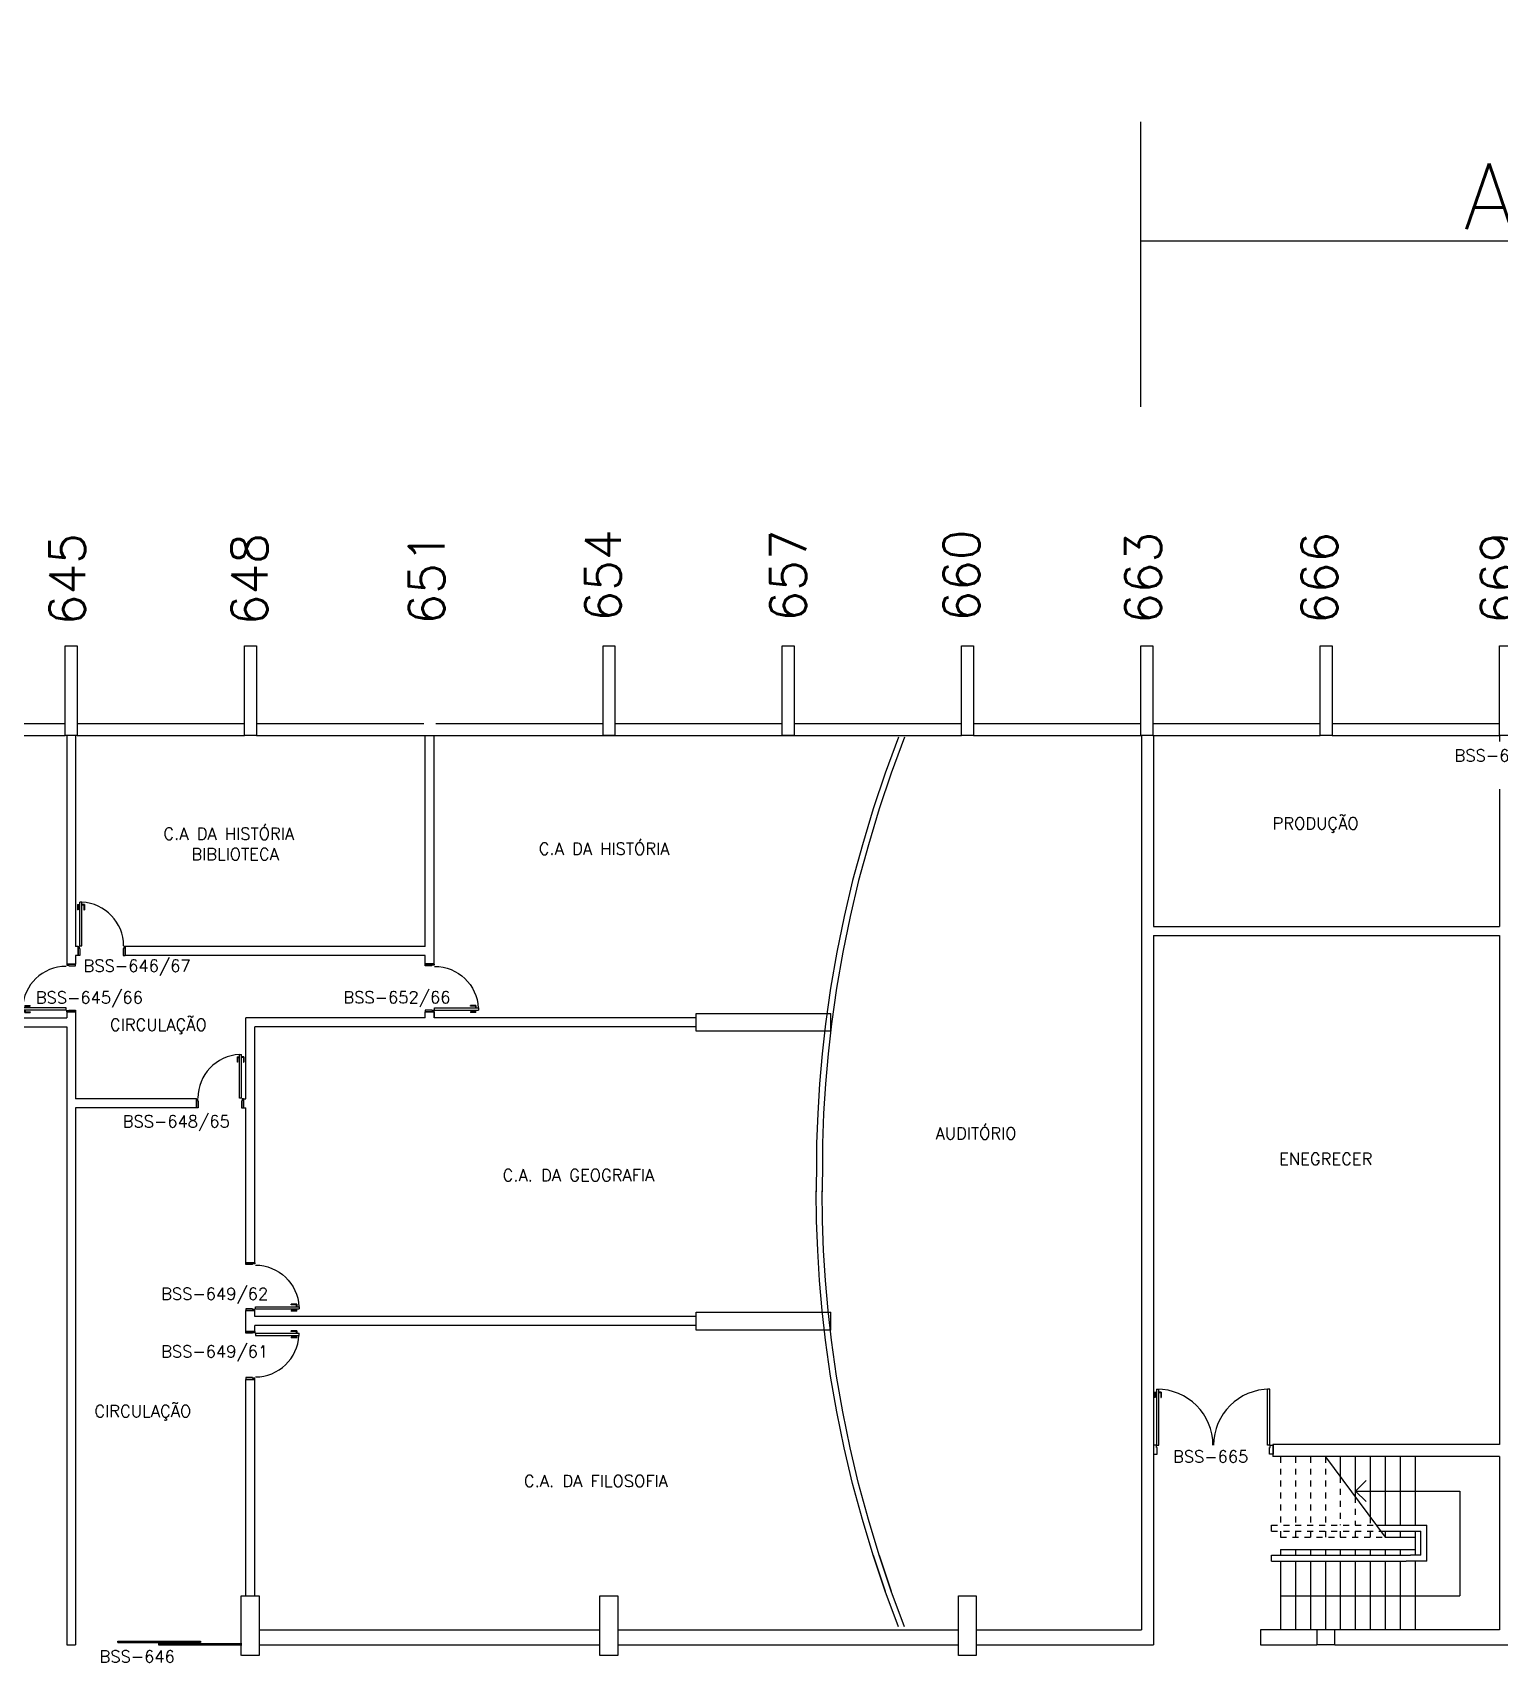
# Model space of a CAD drawing. Extents: x 0 to 244, y -71 to 76.
# Drawn here: x 176.43 to 200.98, y -0.3 to 26.98 of the extents above; entities that cross this region are included whole.
import ezdxf

# ---------------------------------------------------------------- set-up
doc = ezdxf.new("R2010")
doc.units = 0
doc.header["$LTSCALE"] = 0.01
doc.header["$MEASUREMENT"] = 0
doc.header["$PDMODE"] = 98
doc.linetypes.add('HIDDEN2', pattern=[0.1875, 0.125, -0.0625])
doc.layers.get('0').update_dxf_attribs({"linetype": 'CONTINUOUS'})
doc.layers.get('DEFPOINTS').update_dxf_attribs({"linetype": 'CONTINUOUS'})
for name, color, linetype in [('ALV', 2, 'CONTINUOUS'), ('ESC', 1, 'CONTINUOUS'), ('ESQ', 1, 'CONTINUOUS'), ('ESTR', 3, 'CONTINUOUS'), ('NOPILAR1', 2, 'CONTINUOUS'), ('TEXTO', 2, 'CONTINUOUS'), ('TEXTO-ENDEREÇO', 2, 'CONTINUOUS'), ('TXT-END-EXTERNO', 2, 'CONTINUOUS')]:
    doc.layers.add(name, color=color, linetype=linetype)
doc.layers.get('0').freeze()
doc.styles.add('1', font='romans.shx')
doc.styles.add('NOPILAR', font='simplex.shx', dxfattribs={"height": 0.6})
doc.styles.add('UNB-100', font='simplex.shx', dxfattribs={"height": 0.2})
doc.styles.add('UNB-100-1', font='simplex.shx', dxfattribs={"height": 0.2})
doc.dimstyles.new('1-600', dxfattribs={"dimtxt": 1.1, "dimasz": 2.5, "dimexe": 2, "dimexo": 4, "dimgap": 0.2, "dimtad": 1, "dimdec": 0, "dimzin": 4, "dimdsep": 46, "dimlunit": 6, "dimtxsty": '1', "dimblk1": 'NONE', "dimblk2": 'NONE', "dimsah": 1, "dimcen": 0, "dimclrd": 2, "dimclre": 2, "dimclrt": 2, "dimadec": 0, "dimazin": 0, "dimtfac": 1, "dimtdec": 0, "dimtmove": 2, "dimatfit": 3, "dimldrblk": 'NONE', "dimfxl": 1, "dimtolj": 1, "dimtzin": 0, "dimarcsym": 0})

# ---------------------------------------------------------------- blocks, each defined once
blk = doc.blocks.new('PILAR-SSN')
blk.add_lwpolyline([(0.2, 0), (0.2, -1.5), (0, -1.5), (0, 0)], close=True)
blk = doc.blocks.new('PE80-SSN')
at = {"color": 2}
for p, q in [((0.075, 0), (-0.075, 0)), ((-0.075, -0.03), (-0.075, 0)), ((0.075, 0), (0.075, -0.02)), ((0.04, -0.03), (-0.075, -0.03)), ((0.075, -0.02), (0.04, -0.02)), ((0.04, -0.03), (0.04, -0.02)), ((0.085, -0.03), (0.817, -0.03)), ((0.085, -0.03), (0.085, -0.065)), ((0.085, -0.065), (0.817, -0.065)), ((0.817, -0.065), (0.817, -0.03))]:
    blk.add_line(p, q, dxfattribs=at)
at = {"color": 1}
for p, q in [((0.777, 0.01), (0.687, 0.01)), ((0.687, 0), (0.687, 0.01)), ((0.777, 0.01), (0.777, -0.03)), ((0.767, 0), (0.687, 0)), ((0.767, -0.095), (0.687, -0.095)), ((0.687, -0.095), (0.687, -0.105)), ((0.777, -0.105), (0.687, -0.105)), ((0.767, 0), (0.767, -0.03)), ((0.767, -0.095), (0.767, -0.065)), ((0.777, -0.105), (0.777, -0.065))]:
    blk.add_line(p, q, dxfattribs=at)
for p, q in [((0.04, -0.771), (-0.075, -0.771)), ((-0.075, -0.771), (-0.075, -0.801)), ((0.075, -0.801), (-0.075, -0.801)), ((0.075, -0.802), (-0.075, -0.802)), ((0.04, -0.771), (0.04, -0.781)), ((0.075, -0.781), (0.04, -0.781)), ((0.075, -0.801), (0.075, -0.781))]:
    blk.add_line(p, q)
blk.add_arc((0.085, -0.03), 0.731, 270, 357.3429, dxfattribs=at)
blk = doc.blocks.new('PISOANF-SSN')
for p, q in [((0, 0), (-0.224, -0.6)), ((-0.224, -0.6), (-0.427, -1.2)), ((-0.427, -1.2), (-0.603, -1.8)), ((-0.603, -1.8), (-0.772, -2.4)), ((-0.772, -2.4), (-0.914, -3)), ((-0.914, -3), (-1.032, -3.6)), ((-1.032, -3.6), (-1.14, -4.2)), ((-1.14, -4.2), (-1.223, -4.8)), ((-1.223, -4.8), (-1.28, -5.3)), ((-1.28, -5.3), (-1.324, -5.8)), ((-1.324, -5.8), (-1.355, -6.3)), ((-1.355, -6.3), (-1.374, -6.8)), ((-1.374, -6.8), (-1.374, -7.111)), ((-1.374, -7.111), (-1.38, -7.611)), ((-1.374, -8.093), (-1.38, -7.593)), ((-1.355, -8.593), (-1.374, -8.093)), ((-1.324, -9.093), (-1.355, -8.593)), ((-1.28, -9.593), (-1.324, -9.093)), ((-1.223, -10.093), (-1.28, -9.593)), ((-1.14, -10.693), (-1.223, -10.093)), ((-1.032, -11.293), (-1.14, -10.693)), ((-0.914, -11.893), (-1.032, -11.293)), ((-0.772, -12.493), (-0.914, -11.893)), ((-0.603, -13.093), (-0.772, -12.493)), ((-0.427, -13.693), (-0.603, -13.093))]:
    blk.add_line(p, q)
blk.add_lwpolyline([(-0.224, -14.293), (-0.427, -13.693)], close=True)
blk.add_lwpolyline([(0, -14.893), (-0.224, -14.293)])
blk = doc.blocks.new('*D46')
at = {"color": 2, "linetype": 'ByBlock', "transparency": 16777216}
for p, q in [((149.417, 534.963), (149.417, 539.734)), ((178.321, 534.963), (178.321, 539.734)), ((178.321, 537.734), (149.417, 537.734))]:
    blk.add_line(p, q, dxfattribs=at)
at = {"layer": 'DEFPOINTS', "color": 0, "linetype": 'ByBlock', "transparency": 16777216}
for p in [(149.417, 537.734), (149.417, 530.963), (178.321, 530.963)]:
    blk.add_point(p, dxfattribs=at)
at = {"color": 2, "linetype": 'ByBlock', "transparency": 16777216, "insert": (163.869, 538.668), "char_height": 1.1, "attachment_point": 5, "style": '1'}
blk.add_mtext('\\A1;C.A.-História, Geografia Filosofia', dxfattribs=at)
blk = doc.blocks.new('_NONE')
at = {"color": 0, "linetype": 'ByBlock'}
blk.add_circle((0, 0), 0.25, dxfattribs=at)
blk = doc.blocks.new('*D45')
at = {"color": 2, "linetype": 'ByBlock', "transparency": 16777216}
for p, q in [((178.321, 534.963), (178.321, 539.734)), ((181.121, 537.734), (178.321, 537.734))]:
    blk.add_line(p, q, dxfattribs=at)
at = {"layer": 'DEFPOINTS', "color": 0, "linetype": 'ByBlock', "transparency": 16777216}
for p in [(178.321, 537.734), (178.321, 530.963), (181.121, 530.963)]:
    blk.add_point(p, dxfattribs=at)
blk = doc.blocks.new('*D75')
at = {"layer": 'DEFPOINTS', "color": 0, "transparency": 16777216}
for p in [(194.975, 23.491), (194.975, 16.72), (209.975, 16.72)]:
    blk.add_point(p, dxfattribs=at)
at = {"layer": 'TXT-END-EXTERNO', "color": 2, "lineweight": -2, "transparency": 16777216}
for p, q in [((194.975, 20.72), (194.975, 25.491)), ((209.975, 20.72), (209.975, 25.491)), ((209.975, 23.491), (194.975, 23.491))]:
    blk.add_line(p, q, dxfattribs=at)
at = {"layer": 'TXT-END-EXTERNO', "color": 2, "transparency": 16777216, "insert": (202.475, 24.241), "char_height": 1.1, "attachment_point": 5, "style": '1'}
blk.add_mtext('\\A1;AD&M', dxfattribs=at)
blk = doc.blocks.new('ESCB-SSN')
at = {"layer": 'ESC', "linetype": 'HIDDEN2'}
for p, q in [((-3.679, 2.898), (-3.679, 1.75)), ((-3.429, 2.898), (-3.429, 1.75)), ((-3.179, 2.898), (-3.179, 1.75)), ((-2.929, 2.898), (-2.929, 1.75)), ((-2.679, 2.561), (-2.679, 1.75)), ((-2.429, 2.224), (-2.429, 1.75)), ((-3.832, 1.65), (-3.832, 1.75)), ((-3.832, 1.75), (-2.078, 1.75)), ((-3.832, 1.65), (-2.004, 1.65)), ((-3.679, 1.65), (-3.679, 1.55)), ((-3.429, 1.65), (-3.429, 1.55)), ((-3.179, 1.65), (-3.179, 1.55)), ((-2.929, 1.65), (-2.929, 1.55)), ((-2.679, 1.65), (-2.679, 1.55)), ((-2.429, 1.65), (-2.429, 1.55)), ((-2.179, 1.887), (-2.179, 1.75)), ((-3.679, 1.55), (-1.929, 1.55))]:
    blk.add_line(p, q, dxfattribs=at)
at = {"layer": 'ESC', "color": 1}
for p, q in [((-2.929, 2.898), (-1.929, 1.55)), ((-2.679, 2.898), (-2.679, 2.561)), ((-2.429, 2.898), (-2.429, 2.224)), ((-2.179, 2.898), (-2.179, 1.887)), ((-1.929, 2.898), (-1.929, 1.75)), ((-1.679, 2.898), (-1.679, 1.75)), ((-1.429, 2.898), (-1.429, 1.75)), ((-2.179, 1.65), (-2.179, 1.55)), ((-2.078, 1.75), (-1.232, 1.75)), ((-2.004, 1.65), (-1.332, 1.65)), ((-1.929, 1.65), (-1.929, 1.55)), ((-1.679, 1.65), (-1.679, 1.55)), ((-1.429, 1.65), (-1.429, 1.248)), ((-1.332, 1.248), (-1.332, 1.65)), ((-1.232, 1.148), (-1.232, 1.75)), ((-1.929, 1.55), (-1.429, 1.55)), ((-3.832, 1.248), (-1.503, 1.248)), ((-3.832, 1.148), (-3.832, 1.248)), ((-3.832, 1.148), (-1.577, 1.148)), ((-3.679, 1.347), (-3.679, 1.248)), ((-3.679, 1.347), (-3.187, 1.347)), ((-3.679, 1.148), (-3.679, -0.003)), ((-3.429, 1.347), (-3.429, 1.248)), ((-3.429, 1.148), (-3.429, -0.003)), ((-3.187, 1.347), (-2.401, 1.347)), ((-3.179, 1.347), (-3.179, 1.248)), ((-3.179, 1.148), (-3.179, -0.003)), ((-2.929, 1.347), (-2.929, 1.248)), ((-2.929, 1.148), (-2.929, -0.003)), ((-2.679, 1.347), (-2.679, 1.248)), ((-2.679, 1.148), (-2.679, -0.003)), ((-2.466, 1.347), (-2.189, 1.347)), ((-2.429, 1.347), (-2.429, 1.248)), ((-2.429, 1.148), (-2.429, -0.003)), ((-2.189, 1.347), (-1.429, 1.347)), ((-2.179, 1.347), (-2.179, 1.248)), ((-2.179, 1.148), (-2.179, -0.003)), ((-1.929, 1.347), (-1.929, 1.248)), ((-1.929, 1.148), (-1.929, -0.003)), ((-1.679, 1.347), (-1.679, 1.248)), ((-1.679, 1.347), (-1.679, 1.248)), ((-1.679, 1.148), (-1.679, -0.003)), ((-1.232, 1.148), (-1.577, 1.148)), ((-1.332, 1.248), (-1.503, 1.248)), ((-1.429, 1.148), (-1.429, -0.003))]:
    blk.add_line(p, q, dxfattribs=at)
at = {"layer": 'ESC'}
for p, q in [((-2.426, 2.324), (-2.249, 2.501)), ((-2.426, 2.324), (-0.679, 2.324)), ((-2.426, 2.324), (-2.249, 2.147)), ((-0.679, 2.324), (-0.679, 0.572)), ((-3.679, 0.572), (-0.679, 0.572))]:
    blk.add_line(p, q, dxfattribs=at)
blk = doc.blocks.new('PTDP-SSN')
at = {"color": 2}
for p, q in [((0.055, 1.015), (0.09, 1.015)), ((0.055, 0.075), (0.055, 1.015)), ((0.09, 0.075), (0.09, 1.015)), ((1.91, 0.075), (1.91, 1.015)), ((1.945, 1.015), (1.91, 1.015)), ((1.945, 0.075), (1.945, 1.015)), ((0.05, 0.075), (0, 0.075)), ((0, 0.075), (0, -0.075)), ((0.05, 0.04), (0.05, 0.075)), ((0.06, 0.04), (0.05, 0.04)), ((0.055, 0.075), (0.09, 0.075)), ((0.06, -0.075), (0.06, 0.04)), ((1.945, 0.075), (1.91, 0.075)), ((1.94, -0.075), (1.94, 0.04)), ((1.94, 0.04), (1.95, 0.04)), ((1.95, 0.04), (1.95, 0.075)), ((1.95, 0.075), (2, 0.075)), ((2, 0.075), (2, -0.075)), ((0, -0.075), (0.06, -0.075)), ((2, -0.075), (1.94, -0.075))]:
    blk.add_line(p, q, dxfattribs=at)
at = {"color": 1}
for centre, start, end in [((0.055, 0.075), 0, 90), ((1.945, 0.075), 90, 180)]:
    blk.add_arc(centre, 0.94, start, end, dxfattribs=at)

msp = doc.modelspace()

# ---------------------------------------------------------------- linework, layer by layer
at = {"layer": 'ALV'}
for p, q in [((174.175, 15.42), (176.975, 15.42)), ((177.175, 15.42), (179.975, 15.42)), ((180.175, 15.42), (182.975, 15.42)), ((183.175, 15.42), (185.975, 15.42)), ((186.175, 15.42), (188.975, 15.42)), ((189.175, 15.42), (191.975, 15.42)), ((192.175, 15.42), (194.975, 15.42)), ((195.175, 15.42), (197.975, 15.42)), ((198.175, 15.42), (200.975, 15.42)), ((174.175, 15.22), (176.975, 15.22)), ((177, 15.22), (177, 11.394)), ((177.15, 15.22), (177.15, 11.688)), ((177.175, 15.22), (179.975, 15.22)), ((180.175, 15.22), (191.236, 15.22)), ((182.997, 11.688), (182.997, 15.22)), ((183.147, 11.394), (183.147, 15.22)), ((183.175, 15.22), (185.975, 15.22)), ((186.175, 15.22), (188.975, 15.22)), ((189.175, 15.22), (191.975, 15.22)), ((192.175, 15.22), (194.975, 15.22)), ((194.987, 15.22), (194.987, 0.249)), ((195.175, 15.22), (197.975, 15.22)), ((195.187, 15.22), (195.187, 12.02)), ((198.175, 15.22), (200.975, 15.22)), ((200.975, 15.22), (200.975, 15.12)), ((200.975, 14.32), (200.975, 12.02)), ((195.187, 12.02), (200.975, 12.02)), ((195.187, 11.87), (200.975, 11.87)), ((195.187, 11.87), (195.187, -0.001)), ((200.975, 11.87), (200.975, 3.351)), ((177.19, 11.688), (177.15, 11.688)), ((177.15, 11.538), (177.15, 11.394)), ((177.19, 11.538), (177.15, 11.538)), ((177.19, 11.538), (177.19, 11.688)), ((182.997, 11.688), (177.977, 11.688)), ((177.977, 11.538), (177.977, 11.688)), ((182.997, 11.538), (177.977, 11.538)), ((182.997, 11.394), (182.997, 11.538)), ((177.15, 11.394), (177, 11.394)), ((182.997, 11.394), (183.147, 11.394)), ((171.574, 10.493), (177, 10.493)), ((177.15, 10.593), (177, 10.593)), ((177, 10.593), (177, 10.493)), ((177.15, 10.593), (177.15, 9.138)), ((182.997, 10.493), (179.997, 10.493)), ((179.997, 9.138), (179.997, 10.493)), ((182.997, 10.493), (182.997, 10.593)), ((182.997, 10.593), (183.147, 10.593)), ((183.147, 10.493), (183.147, 10.593)), ((183.147, 10.593), (183.147, 10.493)), ((187.535, 10.493), (183.147, 10.493)), ((171.574, 10.343), (177, 10.343)), ((177, 10.343), (177, -0.001)), ((187.535, 10.343), (180.147, 10.343)), ((180.147, 6.394), (180.147, 10.343)), ((179.17, 9.138), (177.15, 9.138)), ((179.17, 8.988), (179.17, 9.138)), ((179.957, 8.988), (179.957, 9.138)), ((179.957, 9.138), (179.997, 9.138)), ((177.15, 8.988), (177.15, -0.001)), ((179.17, 8.988), (177.15, 8.988)), ((179.957, 8.988), (179.997, 8.988)), ((179.997, 6.394), (179.997, 8.988)), ((179.997, 6.394), (180.147, 6.394)), ((179.997, 5.593), (180.147, 5.593)), ((179.997, 5.243), (179.997, 5.593)), ((180.147, 5.493), (180.147, 5.593)), ((187.535, 5.493), (180.147, 5.493)), ((179.997, 5.243), (180.147, 5.243)), ((187.535, 5.343), (180.147, 5.343)), ((180.147, 5.243), (180.147, 5.343)), ((179.997, 4.441), (180.147, 4.441)), ((179.997, 0.818), (179.997, 4.441)), ((180.147, 0.818), (180.147, 4.441)), ((200.975, 3.351), (197.186, 3.351)), ((197.186, 3.351), (197.186, 3.151)), ((200.975, 3.151), (197.186, 3.151)), ((200.975, 3.151), (200.975, 0.249)), ((180.222, 0.249), (185.922, 0.249)), ((186.222, 0.249), (191.922, 0.249)), ((192.222, 0.249), (194.987, 0.249)), ((200.975, 0.249), (196.976, 0.249)), ((196.976, 0.249), (196.976, -0.004)), ((197.922, 0.249), (197.922, 0)), ((198.222, 0.249), (197.922, 0.249)), ((198.222, 0), (198.222, 0.249)), ((177, -0.001), (177.15, -0.001)), ((180.222, -0.001), (185.922, -0.001)), ((186.222, -0.001), (191.922, -0.001)), ((192.222, -0.001), (195.187, -0.001)), ((196.976, -0.004), (197.921, -0.004)), ((198.222, 0), (197.922, 0)), ((198.222, -0.001), (201.287, -0.001))]:
    msp.add_line(p, q, dxfattribs=at)
at = {"layer": 'ESQ'}
for p, q in [((177.181, 12.39), (177.222, 12.39)), ((177.181, 12.39), (177.181, 12.3)), ((177.191, 12.3), (177.182, 12.3)), ((177.191, 12.38), (177.222, 12.38)), ((177.191, 12.38), (177.191, 12.3)), ((177.256, 12.43), (177.221, 12.43)), ((177.221, 11.698), (177.221, 12.43)), ((177.256, 11.698), (177.256, 12.43)), ((177.296, 12.39), (177.256, 12.39)), ((177.286, 12.38), (177.256, 12.38)), ((177.286, 12.38), (177.286, 12.3)), ((177.286, 12.3), (177.296, 12.3)), ((177.296, 12.39), (177.296, 12.3)), ((177.191, 11.688), (177.191, 11.538)), ((177.191, 11.688), (177.211, 11.688)), ((177.221, 11.538), (177.191, 11.538)), ((177.211, 11.688), (177.211, 11.653)), ((177.221, 11.653), (177.211, 11.653)), ((177.221, 11.698), (177.256, 11.698)), ((177.221, 11.653), (177.221, 11.538)), ((177.947, 11.653), (177.947, 11.538)), ((177.947, 11.653), (177.957, 11.653)), ((177.947, 11.538), (177.977, 11.538)), ((177.957, 11.688), (177.957, 11.653)), ((177.977, 11.688), (177.957, 11.688)), ((177.977, 11.688), (177.977, 11.538)), ((179.851, 9.84), (179.851, 9.75)), ((179.851, 9.84), (179.891, 9.84)), ((179.861, 9.83), (179.861, 9.75)), ((179.861, 9.83), (179.891, 9.83)), ((179.891, 9.88), (179.926, 9.88)), ((179.891, 9.148), (179.891, 9.88)), ((179.926, 9.148), (179.926, 9.88)), ((179.966, 9.84), (179.926, 9.84)), ((179.956, 9.83), (179.926, 9.83)), ((179.956, 9.83), (179.956, 9.75)), ((179.966, 9.84), (179.966, 9.75)), ((179.861, 9.75), (179.851, 9.75)), ((179.956, 9.75), (179.966, 9.75)), ((179.17, 9.138), (179.19, 9.138)), ((179.17, 9.138), (179.17, 8.988)), ((179.19, 9.138), (179.19, 9.103)), ((179.2, 9.103), (179.19, 9.103)), ((179.2, 9.103), (179.2, 8.988)), ((179.926, 9.148), (179.891, 9.148)), ((179.926, 9.103), (179.926, 8.988)), ((179.926, 9.103), (179.936, 9.103)), ((179.936, 9.138), (179.936, 9.103)), ((179.956, 9.138), (179.936, 9.138)), ((179.956, 9.138), (179.956, 8.988)), ((179.2, 8.988), (179.17, 8.988)), ((179.926, 8.988), (179.956, 8.988)), ((195.202, 4.228), (195.202, 4.138)), ((195.202, 4.228), (195.242, 4.228)), ((195.212, 4.138), (195.202, 4.138)), ((195.212, 4.218), (195.212, 4.138)), ((195.212, 4.218), (195.242, 4.218)), ((195.317, 4.228), (195.277, 4.228)), ((195.307, 4.218), (195.277, 4.218)), ((195.307, 4.218), (195.307, 4.138)), ((195.307, 4.138), (195.317, 4.138)), ((195.317, 4.228), (195.317, 4.138)), ((177.857, 0.039), (177.857, 0.059)), ((177.857, 0.059), (179.238, 0.059)), ((177.857, 0.039), (179.238, 0.039)), ((178.539, 0.019), (179.929, 0.019)), ((178.539, 0.019), (178.539, -0.001)), ((179.238, 0.059), (179.238, 0.039)), ((178.539, -0.001), (179.929, -0.001))]:
    msp.add_line(p, q, dxfattribs=at)
for centre, start, end in [((177.221, 11.698), 0, 87.3429), ((179.926, 9.148), 92.6571, 180)]:
    msp.add_arc(centre, 0.731, start, end, dxfattribs=at)
at = {"layer": 'ESTR'}
for p, q in [((187.535, 10.568), (189.785, 10.568)), ((187.535, 10.268), (187.535, 10.568)), ((189.785, 10.268), (189.785, 10.568)), ((189.785, 10.268), (187.535, 10.268)), ((187.535, 5.568), (189.785, 5.568)), ((187.535, 5.268), (187.535, 5.568)), ((189.785, 5.268), (189.785, 5.568)), ((189.785, 5.268), (187.535, 5.268))]:
    msp.add_line(p, q, dxfattribs=at)
for points in [[(179.922, -0.182), (179.922, 0.818), (180.222, 0.818), (180.222, -0.182), (179.923, -0.182)], [(185.922, -0.182), (185.922, 0.818), (186.222, 0.818), (186.222, -0.182), (185.923, -0.182)], [(191.922, -0.182), (191.922, 0.818), (192.222, 0.818), (192.222, -0.182), (191.923, -0.182)]]:
    msp.add_lwpolyline(points, dxfattribs=at)

# ---------------------------------------------------------------- block references
at = {"layer": 'ESC', "color": 4}
msp.add_blockref('ESCB-SSN', (200.992, 0.249), dxfattribs=at)
at = {"layer": 'ESQ', "rotation": 180}
msp.add_blockref('PE80-SSN', (177.075, 10.593), dxfattribs=at)
at = {"layer": 'ESQ', "xscale": -1, "rotation": 180}
for p in [(183.072, 10.593), (180.072, 5.593)]:
    msp.add_blockref('PE80-SSN', p, dxfattribs=at)
at = {"layer": 'ESQ'}
for name, p in [('PE80-SSN', (180.072, 5.243)), ('PTDP-SSN', (195.187, 3.263))]:
    msp.add_blockref(name, p, dxfattribs=at)
at = {"layer": 'ESTR'}
for name, p in [('PILAR-SSN', (176.975, 16.72)), ('PILAR-SSN', (179.975, 16.72)), ('PILAR-SSN', (185.975, 16.72)), ('PILAR-SSN', (188.975, 16.72)), ('PILAR-SSN', (191.975, 16.72)), ('PILAR-SSN', (194.975, 16.72)), ('PILAR-SSN', (197.975, 16.72)), ('PILAR-SSN', (200.975, 16.72)), ('PISOANF-SSN', (190.922, 15.19)), ('PISOANF-SSN', (191.022, 15.19))]:
    msp.add_blockref(name, p, dxfattribs=at)

# ---------------------------------------------------------------- texts
at = {"layer": 'NOPILAR1', "style": 'NOPILAR'}
for s, p in [('654', (186.275, 17.124)), ('657', (189.373, 17.124)), ('660', (192.273, 17.124)), ('663', (195.314, 17.085)), ('666', (198.264, 17.085)), ('645', (177.31, 17.062)), ('648', (180.36, 17.062)), ('651', (183.325, 17.074)), ('669', (201.264, 17.085))]:
    msp.add_text(s, height=0.6, rotation=90, dxfattribs=at).set_placement(p)
at = {"layer": 'TEXTO', "style": 'UNB-100'}
for s, p in [('C.A DA HISTÓRIA', (178.619, 13.475)), ('PRODUÇÃO', (197.18, 13.648)), ('C.A DA HISTÓRIA', (184.9, 13.224)), ('BIBLIOTECA', (179.086, 13.132)), ('CIRCULAÇÃO', (177.724, 10.278)), ('AUDITÓRIO', (191.54, 8.459)), ('ENEGRECER', (197.29, 8.031)), ('C.A. DA GEOGRAFIA', (184.295, 7.758)), ('CIRCULAÇÃO', (177.464, 3.809)), ('C.A. DA FILOSOFIA', (184.651, 2.641))]:
    msp.add_text(s, height=0.2, dxfattribs=at).set_placement(p)
at = {"layer": 'TEXTO-ENDEREÇO', "style": 'UNB-100-1'}
for s, p in [('BSS-669/69', (200.225, 14.785)), ('BSS-646/67', (177.283, 11.265)), ('BSS-645/66', (176.484, 10.733)), ('BSS-652/66', (181.631, 10.736)), ('BSS-648/65', (177.938, 8.66)), ('BSS-649/62', (178.581, 5.774)), ('BSS-649/61', (178.581, 4.809)), ('BSS-665', (195.514, 3.05)), ('BSS-646', (177.55, -0.296))]:
    msp.add_text(s, height=0.2, dxfattribs=at).set_placement(p)

# ---------------------------------------------------------------- dimensions: what is measured, and where the dimension line sits
at = {"layer": 'TXT-END-EXTERNO'}
dim = msp.add_aligned_dim(p1=(192.175, 16.72), p2=(163.271, 16.72), distance=-6.772, text='C.A.-História, Geografia Filosofia', dimstyle='1-600', dxfattribs=at)
dim.commit()
dim.dimension.update_dxf_attribs({"geometry": '*D46', "text_midpoint": (177.723, 24.425), "insert": (13.854, -514.243)})
dim = msp.add_linear_dim(base=(192.175, 23.491), p1=(194.975, 16.72), p2=(192.175, 16.72), text=' ', dimstyle='1-600', override={"dimse1": 1}, dxfattribs=at)
dim.commit()
dim.dimension.update_dxf_attribs({"geometry": '*D45', "text_midpoint": (193.575, 23.491), "insert": (13.854, -514.243)})
dim = msp.add_aligned_dim(p1=(209.975, 16.72), p2=(194.975, 16.72), distance=-6.772, text='AD&M', dimstyle='1-600', dxfattribs=at)
dim.commit()
dim.dimension.update_dxf_attribs({"geometry": '*D75', "text_midpoint": (202.475, 24.241)})

doc.saveas('drawing.dxf')
